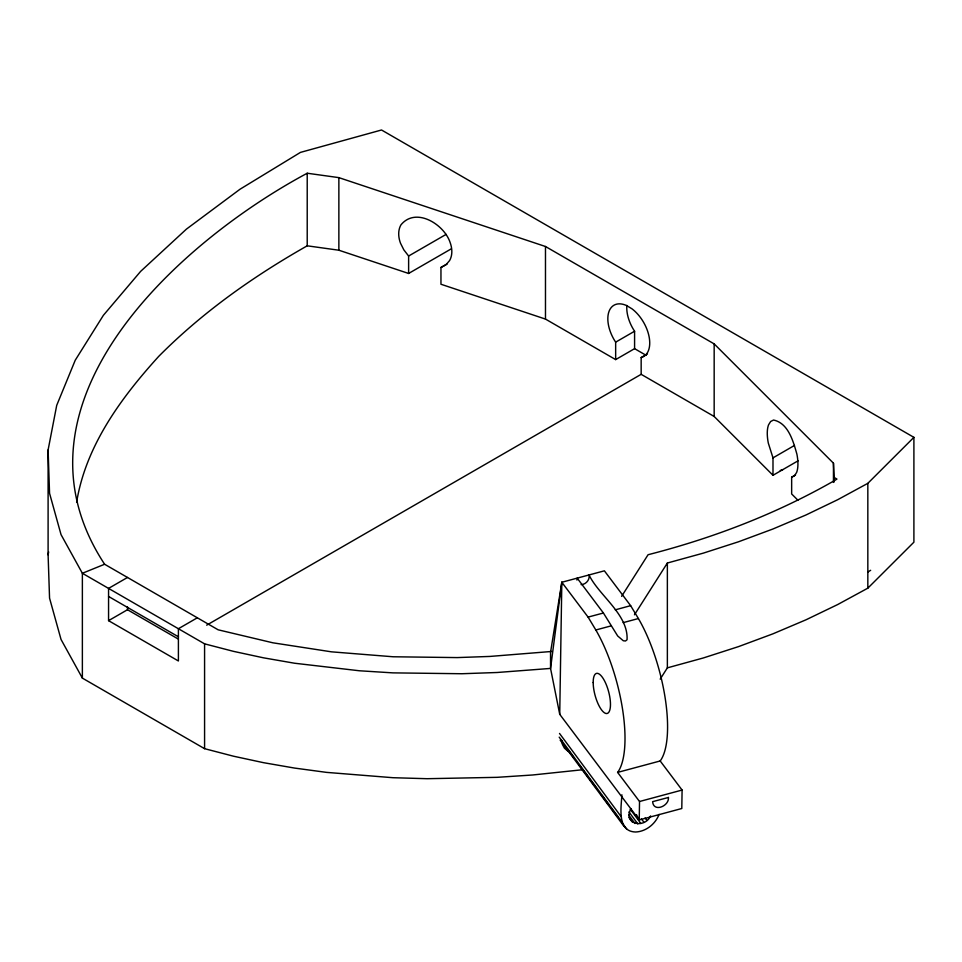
<?xml version="1.0" encoding="UTF-8"?>
<svg xmlns="http://www.w3.org/2000/svg" width="962" height="962" viewBox="0 0 962 962"><rect width="100%" height="100%" fill="white"/><g stroke="black" fill="none" stroke-linecap="round" stroke-linejoin="round"><path stroke-width="1.44" d="M559.728 714.321L561.82 582.263L604.389 570.827L630.639 605.663L638.395 618.542A89.526 30.171 75.1 0 1 660.185 760.966L682.094 790.055L681.793 808.513L639.237 819.961L559.728 714.321L550.553 668.422L550.553 652.284L561.82 582.263L588.083 617.099L595.827 629.99A89.526 30.171 75.1 0 1 617.616 772.402L639.526 801.502L639.237 819.961L636.459 814.658M659.078 814.405C655.411 824.001 646.007 831.577 635.593 832.01C616.654 831.469 621.284 806.962 621.885 794.804M561.82 582.263L550.553 668.422L497.101 672.498L461.892 673.737L392.917 672.871L359.355 670.767L294.564 663.227L263.528 657.828L233.501 651.358L204.581 643.843L82.371 573.28L61.039 534.631L49.555 493.302L48.1 449.975L56.71 405.375L75.228 360.245L103.367 315.332L140.644 271.368L186.448 229.1L240.019 189.225L300.457 152.393L381.529 129.99L913.9 437.349L913.9 542.183L867.832 588.167L837.686 604.545L805.964 619.817L772.859 633.862L738.576 646.596L703.342 657.96L667.363 667.856L660.185 679.148M576.911 580.074L577.188 578.138L603.414 613.01L617.688 635.978L623.304 640.764L625.504 640.993L627.056 639.754C628.463 614.417 598.821 595.442 589.033 574.951C590.103 579.665 585.87 584.595 581.108 584.619M582.828 769.708L532.647 774.987L497.101 777.332L427.128 778.703L392.917 777.705L326.539 772.378L294.564 768.073L263.528 762.674L233.501 756.204L204.581 748.676L82.371 678.114L61.039 639.465L49.555 598.136L48.1 554.809L48.653 551.935M76.623 502.284C85.774 445.803 121.128 397.775 158.742 356.349C202.453 312.301 253.331 276.347 307.215 245.815L338.864 250.216L408.622 273.461L451.31 248.821M631 808.585C622.474 824.121 644.612 829.256 650.625 815.896M621.62 596.344L648.075 554.725C712.962 538.119 776.093 513.973 834.319 480.687L836.94 479.076L834.162 477.465L833.453 463.179L714.165 343.891L545.478 246.5L338.864 177.633L307.215 173.232C176.695 243.254 -0.505 404.22 104.605 564.249L218.146 629.809L272.895 642.808L331.445 651.827L393.109 656.769L457.19 657.587L489.898 656.433L551.839 651.454M634.463 614.802L667.363 563.023L703.342 553.126L738.576 541.762L772.859 529.028L805.964 514.983L837.686 499.711L867.832 483.333L913.9 437.349M867.832 572.029L870.658 570.298M408.622 273.461L408.622 256.024L446.127 234.379M646.067 355.291L634.583 348.665L615.656 359.596L545.478 319.083L440.957 284.247L440.957 267.472L447.366 263.768M127.489 577.465L108.562 588.395L108.562 620.658L178.403 660.978L178.403 628.727L197.33 617.796M108.562 620.658L127.489 609.728L177.934 638.852M615.656 359.596L615.656 342.159L634.583 331.229A29.63 17.112 60 0 1 626.875 305.471M206.674 625.168L641.161 374.326L641.161 357.551L647.474 353.908M798.147 460.774L772.991 475.288L772.991 457.864L794.48 445.442M797.931 500.228L791.654 493.963L791.654 477.2L795.49 474.987M440.957 267.472L445.971 264.778L449.579 260.582A28.704 20.298 45 0 0 450.036 242.232C443.903 224.182 415.825 206.686 400.962 224.855A28.704 20.298 45 0 0 400.505 243.218L403.836 249.867L408.622 256.024M791.654 477.2L794.552 475.721L796.632 472.414A28.704 11.724 71.6 0 0 796.897 454.16C793.289 441.414 788.371 423.136 773.544 420.033L770.646 421.5L768.566 424.819A28.704 11.724 71.6 0 0 768.301 443.061L772.991 457.864M104.605 564.249L82.371 573.28L82.371 678.114M780.254 470.466L782.84 469.6M615.271 609.836L630.639 605.663M595.827 629.99L611.026 625.901M623.16 622.642L638.395 618.542M617.616 772.402L660.185 760.966M639.526 801.502L682.094 790.055M588.083 617.099L603.414 613.01M641.161 374.326L714.165 416.474L772.991 475.288M108.562 596.464L178.403 636.784M568.446 751.635L564.441 748.171L562.433 744.48L561.748 740.367M645.069 817.977L646.837 820.37M641.293 818.71L643.951 822.294M630.266 809.186L640.872 823.496M628.968 811.976L637.806 823.905M628.787 815.139L634.98 823.496M629.028 817.496L632.563 822.269M559.511 733.441L621.368 816.966M559.187 737.145L621.933 821.861M567.64 749.338L573.821 757.695M579.124 764.85L587.962 776.779M589.73 779.172L595.923 787.517M601.214 794.684L609.174 805.422M611.82 808.994L618.013 817.351M622.426 823.316L626.851 829.28M560.173 740.151L623.797 826.057M867.832 483.333L867.832 588.167M834.162 477.465L834.162 481.902M833.453 463.179L833.453 482.431M714.165 343.891L714.165 416.474M667.363 563.023L667.363 667.856M634.583 331.229L634.583 348.665M545.478 246.5L545.478 319.083M338.864 177.633L338.864 250.216M307.215 173.232L307.215 245.815M204.581 643.843L204.581 748.676M127.489 606.878L127.489 609.728M48.1 449.975L48.1 554.809M615.656 342.159A29.63 17.112 60 0 1 608.669 312.482A29.63 17.112 60 0 1 626.527 305.531L631.986 308.826A29.63 17.112 60 0 1 649.134 336.904A29.63 17.112 60 0 1 641.161 357.551M668.434 797.462C669.36 806.132 653.402 812.722 652.633 801.659L668.434 797.462M593.181 682.539A20.743 7.023 75 0 0 606.204 713.515A20.743 7.023 75 0 0 606.096 684.21A20.743 7.023 75 0 0 593.181 682.539"/></g></svg>
